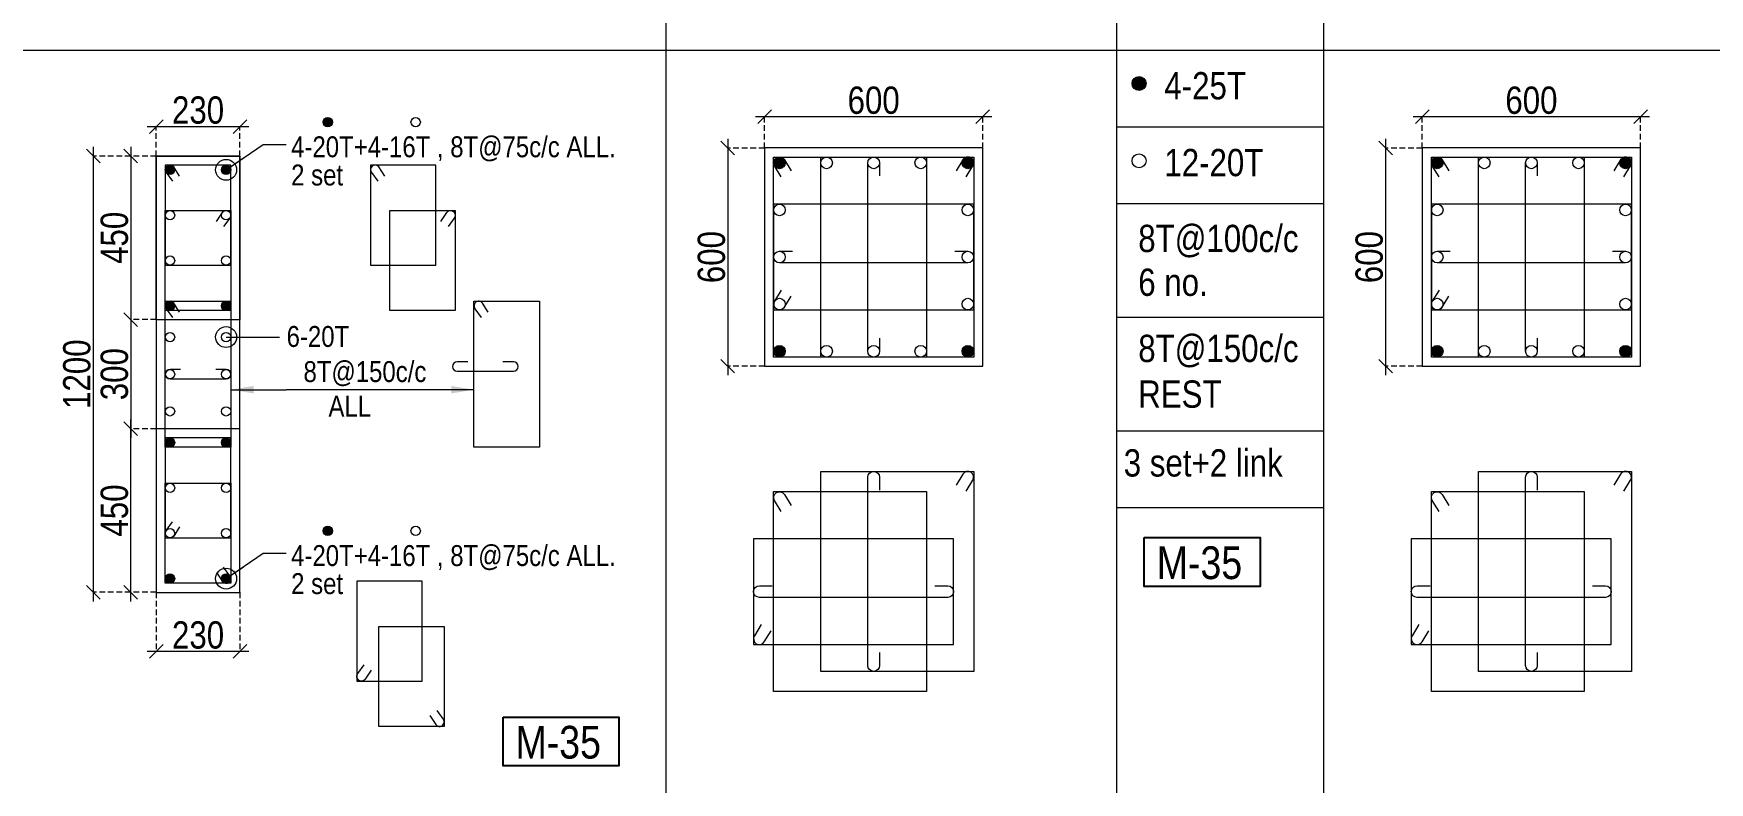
# Model space of a CAD drawing. Header units: millimetres. Extents: x 1112055 to 3390982, y -148532 to 766891.
# Drawn here: x 2180529 to 2198961, y 280292 to 288532 of the extents above; entities that cross this region are included whole.
import ezdxf
from ezdxf.enums import TextEntityAlignment as Align

# ---------------------------------------------------------------- set-up
doc = ezdxf.new("R2010")
doc.units = ezdxf.units.MM
doc.header["$PDMODE"] = 35
doc.header["$PDSIZE"] = -25
doc.linetypes.add('DASHED2', pattern=[0.375, 0.25, -0.125])
doc.linetypes.add('Hidden', pattern=[9.525, 6.35, -3.175])
for name, color, linetype, lineweight in [('B COL', 1, 'Continuous', 30), ('B COL. SIZE DIM', 220, 'Continuous', 25), ('B COLSCH', 204, 'Continuous', 20), ('B COLUMN', 1, 'Hidden', 9), ('B STEEL', 34, 'Continuous', 15), ('B-ST TEXT', 7, 'Continuous', 9)]:
    doc.layers.add(name, color=color, linetype=linetype, lineweight=lineweight)
doc.layers.add('B TEXT', color=7, linetype='Continuous')
doc.styles.add('dim inside', font='romans.shx', dxfattribs={"width": 0.8, "height": 125})
doc.styles.add('SWINC', font='swissc.ttf')
doc.styles.add('TAHOMA', font='tahoma.ttf')
doc.dimstyles.new('dim inside', dxfattribs={"dimtxt": 125, "dimasz": 100, "dimexe": 0, "dimexo": 0, "dimgap": 10, "dimtad": 0, "dimdec": 0, "dimzin": 0, "dimdsep": 46, "dimtxsty": 'dim inside', "dimblk": 'SMALL', "dimcen": 0.09, "dimadec": 0, "dimazin": 0, "dimtfac": 1, "dimtdec": 0, "dimtofl": 0, "dimtmove": 0, "dimatfit": 3, "dimfxl": 1, "dimtolj": 1, "dimtzin": 0, "dimarcsym": 2})
doc.dimstyles.new('PARESH', dxfattribs={"dimscale": 0, "dimtxt": 300, "dimasz": 150, "dimexe": 150, "dimexo": 150, "dimgap": 25, "dimtad": 1, "dimdec": 0, "dimzin": 0, "dimdsep": 46, "dimtxsty": 'TAHOMA', "dimblk": 'ARCHTICK', "dimcen": 100, "dimdle": 150, "dimclrd": 251, "dimclre": 251, "dimclrt": 6, "dimadec": 0, "dimazin": 0, "dimtfac": 1, "dimtdec": 0, "dimtix": 1, "dimtofl": 0, "dimtmove": 0, "dimatfit": 2, "dimfxl": 0.18, "dimtolj": 1, "dimtzin": 0, "dimlwd": 9, "dimlwe": 9, "dimarcsym": 0})

# ---------------------------------------------------------------- blocks, each defined once
blk = doc.blocks.new('_Oblique')
at = {"color": 0, "linetype": 'ByBlock', "lineweight": -2}
blk.add_line((-0.5, -0.5), (0.5, 0.5), dxfattribs=at)
blk = doc.blocks.new('*D578')
at = {"layer": 'B COL. SIZE DIM', "color": 250, "lineweight": 9, "ltscale": 250, "transparency": 16777216}
blk.add_line((2195703, 287617), (2198303, 287617), dxfattribs=at)
at = {"layer": 'B COL. SIZE DIM', "color": 250, "linetype": 'DASHED2', "lineweight": 9, "ltscale": 250, "transparency": 16777216}
for p, q in [((2195803, 287272), (2195803, 287617)), ((2198203, 287272), (2198203, 287617))]:
    blk.add_line(p, q, dxfattribs=at)
at = {"layer": 'Defpoints', "color": 0, "ltscale": 250, "transparency": 16777216}
for p in [(2198203, 287617), (2195803, 287272), (2198203, 287272)]:
    blk.add_point(p, dxfattribs=at)
at = {"layer": 'B COL. SIZE DIM', "color": 250, "lineweight": 9, "ltscale": 250, "transparency": 16777216, "xscale": 150, "yscale": 150, "zscale": 150, "rotation": 180}
blk.add_blockref('_Oblique', (2195803, 287617), dxfattribs=at)
at = {"layer": 'B COL. SIZE DIM', "color": 250, "lineweight": 9, "ltscale": 250, "transparency": 16777216, "xscale": 150, "yscale": 150, "zscale": 150}
blk.add_blockref('_Oblique', (2198203, 287617), dxfattribs=at)
at = {"layer": 'B COL. SIZE DIM', "color": 6, "ltscale": 250, "transparency": 16777216, "insert": (2197003, 287796), "char_height": 300, "attachment_point": 5, "style": 'SWINC'}
blk.add_mtext('\\A1;600', dxfattribs=at)
blk = doc.blocks.new('*D579')
at = {"layer": 'B COL. SIZE DIM', "color": 250, "lineweight": 9, "ltscale": 250, "transparency": 16777216}
blk.add_line((2195399, 287372), (2195399, 284772), dxfattribs=at)
at = {"layer": 'B COL. SIZE DIM', "color": 250, "linetype": 'DASHED2', "lineweight": 9, "ltscale": 250, "transparency": 16777216}
for p, q in [((2195803, 287272), (2195399, 287272)), ((2195803, 284872), (2195399, 284872))]:
    blk.add_line(p, q, dxfattribs=at)
at = {"layer": 'Defpoints', "color": 0, "ltscale": 250, "transparency": 16777216}
for p in [(2195803, 287272), (2195399, 284872), (2195803, 284872)]:
    blk.add_point(p, dxfattribs=at)
at = {"layer": 'B COL. SIZE DIM', "color": 250, "lineweight": 9, "ltscale": 250, "transparency": 16777216, "xscale": 150, "yscale": 150, "zscale": 150}
for p, rotation in [((2195399, 287272), 90), ((2195399, 284872), 270)]:
    blk.add_blockref('_Oblique', p, dxfattribs=dict(at, rotation=rotation))
at = {"layer": 'B COL. SIZE DIM', "color": 6, "ltscale": 250, "transparency": 16777216, "insert": (2195220, 286072), "char_height": 300, "attachment_point": 5, "rotation": 90, "style": 'SWINC'}
blk.add_mtext('\\A1;600', dxfattribs=at)
blk = doc.blocks.new('*D626')
at = {"layer": 'B COL. SIZE DIM', "color": 250, "lineweight": 9, "ltscale": 250, "transparency": 16777216}
blk.add_line((2181779, 287508), (2182899, 287508), dxfattribs=at)
at = {"layer": 'B COL. SIZE DIM', "color": 250, "linetype": 'DASHED2', "lineweight": 9, "ltscale": 250, "transparency": 16777216}
for p, q in [((2181879, 287184), (2181879, 287508)), ((2182799, 287184), (2182799, 287508))]:
    blk.add_line(p, q, dxfattribs=at)
at = {"layer": 'Defpoints', "color": 0, "ltscale": 250, "transparency": 16777216}
for p in [(2182799, 287508), (2181879, 287184), (2182799, 287184)]:
    blk.add_point(p, dxfattribs=at)
at = {"layer": 'B COL. SIZE DIM', "color": 250, "lineweight": 9, "ltscale": 250, "transparency": 16777216, "xscale": 150, "yscale": 150, "zscale": 150, "rotation": 180}
blk.add_blockref('_Oblique', (2181879, 287508), dxfattribs=at)
at = {"layer": 'B COL. SIZE DIM', "color": 250, "lineweight": 9, "ltscale": 250, "transparency": 16777216, "xscale": 150, "yscale": 150, "zscale": 150}
blk.add_blockref('_Oblique', (2182799, 287508), dxfattribs=at)
at = {"layer": 'B COL. SIZE DIM', "color": 6, "ltscale": 250, "transparency": 16777216, "insert": (2182339, 287688), "char_height": 300, "attachment_point": 5, "style": 'SWINC'}
blk.add_mtext('\\A1;230', dxfattribs=at)
blk = doc.blocks.new('*D627')
at = {"layer": 'B COL. SIZE DIM', "color": 250, "lineweight": 9, "ltscale": 250, "transparency": 16777216}
blk.add_line((2181598, 285484), (2181598, 284084), dxfattribs=at)
at = {"layer": 'B COL. SIZE DIM', "color": 250, "linetype": 'DASHED2', "lineweight": 9, "ltscale": 250, "transparency": 16777216}
for p, q in [((2181879, 285384), (2181598, 285384)), ((2181879, 284184), (2181598, 284184))]:
    blk.add_line(p, q, dxfattribs=at)
at = {"layer": 'Defpoints', "color": 0, "ltscale": 250, "transparency": 16777216}
for p in [(2181879, 285384), (2181598, 284184), (2181879, 284184)]:
    blk.add_point(p, dxfattribs=at)
at = {"layer": 'B COL. SIZE DIM', "color": 250, "lineweight": 9, "ltscale": 250, "transparency": 16777216, "xscale": 150, "yscale": 150, "zscale": 150}
for p, rotation in [((2181598, 285384), 90), ((2181598, 284184), 270)]:
    blk.add_blockref('_Oblique', p, dxfattribs=dict(at, rotation=rotation))
at = {"layer": 'B COL. SIZE DIM', "color": 6, "ltscale": 250, "transparency": 16777216, "insert": (2181420, 284784), "char_height": 300, "attachment_point": 5, "rotation": 90, "style": 'SWINC'}
blk.add_mtext('\\A1;300', dxfattribs=at)
blk = doc.blocks.new('*D628')
at = {"layer": 'B COL. SIZE DIM', "color": 250, "lineweight": 9, "ltscale": 250, "transparency": 16777216}
blk.add_line((2181598, 287284), (2181598, 285284), dxfattribs=at)
at = {"layer": 'B COL. SIZE DIM', "color": 250, "linetype": 'DASHED2', "lineweight": 9, "ltscale": 250, "transparency": 16777216}
for p, q in [((2181879, 287184), (2181598, 287184)), ((2181879, 285384), (2181598, 285384))]:
    blk.add_line(p, q, dxfattribs=at)
at = {"layer": 'Defpoints', "color": 0, "ltscale": 250, "transparency": 16777216}
for p in [(2181879, 287184), (2181598, 285384), (2181879, 285384)]:
    blk.add_point(p, dxfattribs=at)
at = {"layer": 'B COL. SIZE DIM', "color": 250, "lineweight": 9, "ltscale": 250, "transparency": 16777216, "xscale": 150, "yscale": 150, "zscale": 150}
for p, rotation in [((2181598, 287184), 90), ((2181598, 285384), 270)]:
    blk.add_blockref('_Oblique', p, dxfattribs=dict(at, rotation=rotation))
at = {"layer": 'B COL. SIZE DIM', "color": 6, "ltscale": 250, "transparency": 16777216, "insert": (2181420, 286284), "char_height": 300, "attachment_point": 5, "rotation": 90, "style": 'SWINC'}
blk.add_mtext('\\A1;450', dxfattribs=at)
blk = doc.blocks.new('*D629')
at = {"layer": 'B COL. SIZE DIM', "color": 250, "lineweight": 9, "ltscale": 250, "transparency": 16777216}
blk.add_line((2181598, 282284), (2181598, 284284), dxfattribs=at)
at = {"layer": 'B COL. SIZE DIM', "color": 250, "linetype": 'DASHED2', "lineweight": 9, "ltscale": 250, "transparency": 16777216}
for p, q in [((2181879, 284184), (2181598, 284184)), ((2181879, 282384), (2181598, 282384))]:
    blk.add_line(p, q, dxfattribs=at)
at = {"layer": 'Defpoints', "color": 0, "ltscale": 250, "transparency": 16777216}
for p in [(2181598, 284184), (2181879, 284184), (2181879, 282384)]:
    blk.add_point(p, dxfattribs=at)
at = {"layer": 'B COL. SIZE DIM', "color": 250, "lineweight": 9, "ltscale": 250, "transparency": 16777216, "xscale": 150, "yscale": 150, "zscale": 150}
for p, rotation in [((2181598, 284184), 90), ((2181598, 282384), 270)]:
    blk.add_blockref('_Oblique', p, dxfattribs=dict(at, rotation=rotation))
at = {"layer": 'B COL. SIZE DIM', "color": 6, "ltscale": 250, "transparency": 16777216, "insert": (2181420, 283284), "char_height": 300, "attachment_point": 5, "rotation": 90, "style": 'SWINC'}
blk.add_mtext('\\A1;450', dxfattribs=at)
blk = doc.blocks.new('*D630')
at = {"layer": 'B COL. SIZE DIM', "color": 250, "lineweight": 9, "ltscale": 250, "transparency": 16777216}
blk.add_line((2181186, 287284), (2181186, 282284), dxfattribs=at)
at = {"layer": 'B COL. SIZE DIM', "color": 250, "linetype": 'DASHED2', "lineweight": 9, "ltscale": 250, "transparency": 16777216}
for p, q in [((2181879, 287184), (2181186, 287184)), ((2181879, 282384), (2181186, 282384))]:
    blk.add_line(p, q, dxfattribs=at)
at = {"layer": 'Defpoints', "color": 0, "ltscale": 250, "transparency": 16777216}
for p in [(2181879, 287184), (2181186, 282384), (2181879, 282384)]:
    blk.add_point(p, dxfattribs=at)
at = {"layer": 'B COL. SIZE DIM', "color": 250, "lineweight": 9, "ltscale": 250, "transparency": 16777216, "xscale": 150, "yscale": 150, "zscale": 150}
for p, rotation in [((2181186, 287184), 90), ((2181186, 282384), 270)]:
    blk.add_blockref('_Oblique', p, dxfattribs=dict(at, rotation=rotation))
at = {"layer": 'B COL. SIZE DIM', "color": 6, "ltscale": 250, "transparency": 16777216, "insert": (2181007, 284784), "char_height": 300, "attachment_point": 5, "rotation": 90, "style": 'SWINC'}
blk.add_mtext('\\A1;1200', dxfattribs=at)
blk = doc.blocks.new('*D631')
at = {"layer": 'B COL. SIZE DIM', "color": 250, "linetype": 'DASHED2', "lineweight": 9, "ltscale": 250, "transparency": 16777216}
for p, q in [((2181879, 282384), (2181879, 281734)), ((2182799, 282384), (2182799, 281734))]:
    blk.add_line(p, q, dxfattribs=at)
at = {"layer": 'B COL. SIZE DIM', "color": 250, "lineweight": 9, "ltscale": 250, "transparency": 16777216}
blk.add_line((2182899, 281734), (2181779, 281734), dxfattribs=at)
at = {"layer": 'Defpoints', "color": 0, "ltscale": 250, "transparency": 16777216}
for p in [(2181879, 282384), (2182799, 282384), (2181879, 281734)]:
    blk.add_point(p, dxfattribs=at)
at = {"layer": 'B COL. SIZE DIM', "color": 250, "lineweight": 9, "ltscale": 250, "transparency": 16777216, "xscale": 150, "yscale": 150, "zscale": 150, "rotation": 180}
blk.add_blockref('_Oblique', (2181879, 281734), dxfattribs=at)
at = {"layer": 'B COL. SIZE DIM', "color": 250, "lineweight": 9, "ltscale": 250, "transparency": 16777216, "xscale": 150, "yscale": 150, "zscale": 150}
blk.add_blockref('_Oblique', (2182799, 281734), dxfattribs=at)
at = {"layer": 'B COL. SIZE DIM', "color": 6, "ltscale": 250, "transparency": 16777216, "insert": (2182339, 281913), "char_height": 300, "attachment_point": 5, "style": 'SWINC'}
blk.add_mtext('\\A1;230', dxfattribs=at)
blk = doc.blocks.new('_ArchTick')
at = {"color": 0, "linetype": 'ByBlock', "const_width": 0.15}
blk.add_lwpolyline([(-0.5, -0.5), (0.5, 0.5)], dxfattribs=at)
blk = doc.blocks.new('*D1024')
at = {"layer": 'B COL. SIZE DIM', "color": 250, "lineweight": 9, "ltscale": 250, "transparency": 16777216}
blk.add_line((2188469, 287617), (2191069, 287617), dxfattribs=at)
at = {"layer": 'B COL. SIZE DIM', "color": 250, "linetype": 'DASHED2', "lineweight": 9, "ltscale": 250, "transparency": 16777216}
for p, q in [((2188569, 287272), (2188569, 287617)), ((2190969, 287272), (2190969, 287617))]:
    blk.add_line(p, q, dxfattribs=at)
at = {"layer": 'Defpoints', "color": 0, "ltscale": 250, "transparency": 16777216}
for p in [(2190969, 287617), (2188569, 287272), (2190969, 287272)]:
    blk.add_point(p, dxfattribs=at)
at = {"layer": 'B COL. SIZE DIM', "color": 250, "lineweight": 9, "ltscale": 250, "transparency": 16777216, "xscale": 150, "yscale": 150, "zscale": 150, "rotation": 180}
blk.add_blockref('_Oblique', (2188569, 287617), dxfattribs=at)
at = {"layer": 'B COL. SIZE DIM', "color": 250, "lineweight": 9, "ltscale": 250, "transparency": 16777216, "xscale": 150, "yscale": 150, "zscale": 150}
blk.add_blockref('_Oblique', (2190969, 287617), dxfattribs=at)
at = {"layer": 'B COL. SIZE DIM', "color": 6, "ltscale": 250, "transparency": 16777216, "insert": (2189769, 287796), "char_height": 300, "attachment_point": 5, "style": 'SWINC'}
blk.add_mtext('\\A1;600', dxfattribs=at)
blk = doc.blocks.new('*D1025')
at = {"layer": 'B COL. SIZE DIM', "color": 250, "lineweight": 9, "ltscale": 250, "transparency": 16777216}
blk.add_line((2188165, 287372), (2188165, 284772), dxfattribs=at)
at = {"layer": 'B COL. SIZE DIM', "color": 250, "linetype": 'DASHED2', "lineweight": 9, "ltscale": 250, "transparency": 16777216}
for p, q in [((2188569, 287272), (2188165, 287272)), ((2188569, 284872), (2188165, 284872))]:
    blk.add_line(p, q, dxfattribs=at)
at = {"layer": 'Defpoints', "color": 0, "ltscale": 250, "transparency": 16777216}
for p in [(2188569, 287272), (2188165, 284872), (2188569, 284872)]:
    blk.add_point(p, dxfattribs=at)
at = {"layer": 'B COL. SIZE DIM', "color": 250, "lineweight": 9, "ltscale": 250, "transparency": 16777216, "xscale": 150, "yscale": 150, "zscale": 150}
for p, rotation in [((2188165, 287272), 90), ((2188165, 284872), 270)]:
    blk.add_blockref('_Oblique', p, dxfattribs=dict(at, rotation=rotation))
at = {"layer": 'B COL. SIZE DIM', "color": 6, "ltscale": 250, "transparency": 16777216, "insert": (2187986, 286072), "char_height": 300, "attachment_point": 5, "rotation": 90, "style": 'SWINC'}
blk.add_mtext('\\A1;600', dxfattribs=at)

msp = doc.modelspace()

# ---------------------------------------------------------------- hatches: boundary and pattern name
at = {"layer": 'B STEEL', "lineweight": 9, "ltscale": 0.5}
h = msp.add_hatch(color=34, dxfattribs=at)
edge = h.paths.add_edge_path()
edge.add_arc((2192687.6, 287981.7), 76.8, 0, 360)
at = {"layer": 'B STEEL', "lineweight": 13}
h = msp.add_hatch(color=256, dxfattribs=at)
h.dxf.hatch_style = 1
edge = h.paths.add_edge_path()
edge.add_arc((2183765.4, 287556.5), 51.4, 0, 360)
at = {"layer": 'B STEEL', "lineweight": 9, "ltscale": 0.5}
h = msp.add_hatch(color=34, dxfattribs=at)
edge = h.paths.add_edge_path()
edge.add_arc((2188733.2, 287108.5), 64, 0, 360)
h = msp.add_hatch(color=34, dxfattribs=at)
edge = h.paths.add_edge_path()
edge.add_arc((2190805.2, 287108.5), 64, 180, 540, ccw=False)
h = msp.add_hatch(color=34, dxfattribs=at)
edge = h.paths.add_edge_path()
edge.add_arc((2195966.8, 287108.5), 64, 0, 360)
h = msp.add_hatch(color=34, dxfattribs=at)
edge = h.paths.add_edge_path()
edge.add_arc((2198038.7, 287108.5), 64, 180, 540, ccw=False)
at = {"layer": 'B STEEL', "lineweight": 13}
h = msp.add_hatch(color=256, dxfattribs=at)
h.dxf.hatch_style = 1
edge = h.paths.add_edge_path()
edge.add_arc((2182030.4, 287032.1), 51.4, 0, 360)
h = msp.add_hatch(color=256, dxfattribs=at)
h.dxf.hatch_style = 1
edge = h.paths.add_edge_path()
edge.add_arc((2182647.6, 287032.1), 51.4, 0, 360)
h = msp.add_hatch(color=256, dxfattribs=at)
h.dxf.hatch_style = 1
edge = h.paths.add_edge_path()
edge.add_arc((2182030.4, 285534.9), 51.4, 0, 360)
h = msp.add_hatch(color=256, dxfattribs=at)
h.dxf.hatch_style = 1
edge = h.paths.add_edge_path()
edge.add_arc((2182647.6, 285534.9), 51.4, 0, 360)
at = {"layer": 'B STEEL', "lineweight": 9, "ltscale": 0.5}
h = msp.add_hatch(color=34, dxfattribs=at)
edge = h.paths.add_edge_path()
edge.add_arc((2188733.2, 285036.5), 64, 0, 360, ccw=False)
h = msp.add_hatch(color=34, dxfattribs=at)
edge = h.paths.add_edge_path()
edge.add_arc((2190805.2, 285036.5), 64, -180, 180)
h = msp.add_hatch(color=34, dxfattribs=at)
edge = h.paths.add_edge_path()
edge.add_arc((2195966.8, 285036.5), 64, 0, 360, ccw=False)
h = msp.add_hatch(color=34, dxfattribs=at)
edge = h.paths.add_edge_path()
edge.add_arc((2198038.7, 285036.5), 64, -180, 180)
at = {"layer": 'B STEEL', "lineweight": 13}
h = msp.add_hatch(color=256, dxfattribs=at)
h.dxf.hatch_style = 1
edge = h.paths.add_edge_path()
edge.add_arc((2182030.4, 284032.1), 51.4, 0, 360)
h = msp.add_hatch(color=256, dxfattribs=at)
h.dxf.hatch_style = 1
edge = h.paths.add_edge_path()
edge.add_arc((2182647.6, 284032.1), 51.4, 0, 360)
h = msp.add_hatch(color=256, dxfattribs=at)
h.dxf.hatch_style = 1
edge = h.paths.add_edge_path()
edge.add_arc((2183765.4, 283059.4), 51.4, 0, 360)
h = msp.add_hatch(color=256, dxfattribs=at)
h.dxf.hatch_style = 1
edge = h.paths.add_edge_path()
edge.add_arc((2182030.4, 282534.9), 51.4, 0, 360)
h = msp.add_hatch(color=256, dxfattribs=at)
h.dxf.hatch_style = 1
edge = h.paths.add_edge_path()
edge.add_arc((2182647.6, 282534.9), 51.4, 0, 360)

# ---------------------------------------------------------------- linework, layer by layer
at = {"layer": 'B COL', "lineweight": 13}
for points in [[(2181879, 282383.5), (2182799, 282383.5), (2182799, 287183.5), (2181879, 287183.5)], [(2181879, 287183.5), (2182799, 287183.5), (2182799, 285383.5), (2181879, 285383.5)], [(2181879, 282383.5), (2182799, 282383.5), (2182799, 284183.5), (2181879, 284183.5)]]:
    msp.add_lwpolyline(points, close=True, dxfattribs=at)
at = {"layer": 'B COLSCH', "color": 250, "lineweight": 0}
for p, q in [((2187482.1, 296589.8), (2187482.1, 239898.1)), ((2192441.3, 296589.8), (2192441.3, 247150.7)), ((2194715.7, 296589.8), (2194715.7, 239898.1)), ((2088785.4, 288350), (2230883.4, 288350)), ((2192441.3, 287505), (2194715.7, 287505)), ((2192441.3, 286660), (2194715.7, 286660)), ((2192441.3, 285410.2), (2194715.7, 285410.2)), ((2192441.3, 284160.4), (2194715.7, 284160.4)), ((2192441.3, 283315.4), (2194715.7, 283315.4))]:
    msp.add_line(p, q, dxfattribs=at)
at = {"layer": 'B COLUMN', "color": 1, "linetype": 'ByBlock', "lineweight": 20}
for points in [[(2188569.2, 284872.5), (2190969.2, 284872.5), (2190969.2, 287272.5), (2188569.2, 287272.5)], [(2195802.7, 284872.5), (2198202.7, 284872.5), (2198202.7, 287272.5), (2195802.7, 287272.5)]]:
    msp.add_lwpolyline(points, close=True, dxfattribs=at)
at = {"layer": 'B STEEL', "color": 34, "lineweight": 9, "ltscale": 0.5}
for points in [[(2188753.5, 286953.4), (2188678.7, 287074.9, -1), (2188787.7, 287142), (2188862.5, 287020.6)], [(2189833.2, 285179.2), (2189833.2, 285036.5, -1), (2189705.2, 285036.5), (2189705.2, 287108.5, -1), (2189833.2, 287108.5), (2189833.2, 286965.8)], [(2190784.9, 286953.4), (2190859.7, 287074.9, 1), (2190750.6, 287142), (2190675.9, 287020.6)], [(2195987, 286953.4), (2195912.2, 287074.9, -1), (2196021.3, 287142), (2196096, 287020.6)], [(2197066.8, 285179.2), (2197066.8, 285036.5, -1), (2196938.7, 285036.5), (2196938.7, 287108.5, -1), (2197066.8, 287108.5), (2197066.8, 286965.8)], [(2198018.5, 286953.4), (2198093.2, 287074.9, 1), (2197984.2, 287142), (2197909.4, 287020.6)], [(2190662.5, 286136.5), (2190805.2, 286136.5, -1), (2190805.2, 286008.5), (2188733.2, 286008.5, -1), (2188733.2, 286136.5), (2188875.9, 286136.5)], [(2197896.1, 286136.5), (2198038.7, 286136.5, -1), (2198038.7, 286008.5), (2195966.8, 286008.5, -1), (2195966.8, 286136.5), (2196109.4, 286136.5)], [(2188753.5, 285709.5), (2188678.7, 285588.1, 1), (2188787.7, 285521), (2188862.5, 285642.4)], [(2195987, 285709.5), (2195912.2, 285588.1, 1), (2196021.3, 285521), (2196096, 285642.4)], [(2189833.2, 281721.4), (2189833.2, 281578.7, -1), (2189705.2, 281578.7), (2189705.2, 283650.7, -1), (2189833.2, 283650.7), (2189833.2, 283508.1)], [(2190784.9, 283495.7), (2190859.7, 283617.1, 1), (2190750.6, 283684.3), (2190675.9, 283562.8)], [(2197066.8, 281721.4), (2197066.8, 281578.7, -1), (2196938.7, 281578.7), (2196938.7, 283650.7, -1), (2197066.8, 283650.7), (2197066.8, 283508.1)], [(2198018.5, 283495.7), (2198093.2, 283617.1, 1), (2197984.2, 283684.3), (2197909.4, 283562.8)], [(2188753.5, 283272.6), (2188678.7, 283394.1, -1), (2188787.7, 283461.2), (2188862.5, 283339.7)], [(2195987, 283272.6), (2195912.2, 283394.1, -1), (2196021.3, 283461.2), (2196096, 283339.7)], [(2190441.2, 282455.7), (2190583.9, 282455.7, -1), (2190583.9, 282327.6), (2188511.9, 282327.6, -1), (2188511.9, 282455.7), (2188654.6, 282455.7)], [(2197674.8, 282455.7), (2197817.4, 282455.7, -1), (2197817.4, 282327.6), (2195745.5, 282327.6, -1), (2195745.5, 282455.7), (2195888.1, 282455.7)], [(2188532.2, 282028.7), (2188457.4, 281907.2, 1), (2188566.4, 281840.1), (2188641.2, 281961.6)], [(2195765.7, 282028.7), (2195690.9, 281907.2, 1), (2195800, 281840.1), (2195874.8, 281961.6)]]:
    msp.add_lwpolyline(points, format="xyb", dxfattribs=at)
for points in [[(2190351.2, 287172.5), (2190351.2, 284972.5), (2188669.2, 284972.5), (2188669.2, 287172.5)], [(2190869.2, 287172.5), (2190869.2, 284972.5), (2189187.2, 284972.5), (2189187.2, 287172.5)], [(2197584.7, 287172.5), (2197584.7, 284972.5), (2195902.7, 284972.5), (2195902.7, 287172.5)], [(2198102.7, 287172.5), (2198102.7, 284972.5), (2196420.7, 284972.5), (2196420.7, 287172.5)], [(2188669.2, 285490.5), (2190869.2, 285490.5), (2190869.2, 286654.5), (2188669.2, 286654.5)], [(2195902.7, 285490.5), (2198102.7, 285490.5), (2198102.7, 286654.5), (2195902.7, 286654.5)], [(2190869.2, 283714.7), (2190869.2, 281514.7), (2189187.2, 281514.7), (2189187.2, 283714.7)], [(2198102.7, 283714.7), (2198102.7, 281514.7), (2196420.7, 281514.7), (2196420.7, 283714.7)], [(2190351.2, 283491.6), (2190351.2, 281291.6), (2188669.2, 281291.6), (2188669.2, 283491.6)], [(2197584.7, 283491.6), (2197584.7, 281291.6), (2195902.7, 281291.6), (2195902.7, 283491.6)], [(2188447.9, 281809.6), (2190647.9, 281809.6), (2190647.9, 282973.7), (2188447.9, 282973.7)], [(2195681.5, 281809.6), (2197881.5, 281809.6), (2197881.5, 282973.7), (2195681.5, 282973.7)]]:
    msp.add_lwpolyline(points, close=True, dxfattribs=at)
at = {"layer": 'B STEEL', "lineweight": 13}
for points in [[(2181979, 285982.6), (2182699, 285982.6), (2182699, 287083.5), (2181979, 287083.5)], [(2184235.3, 285982.6), (2184955.3, 285982.6), (2184955.3, 287083.5), (2184235.3, 287083.5)], [(2181979, 286584.5), (2182699, 286584.5), (2182699, 285483.5), (2181979, 285483.5)], [(2184447.6, 286584.5), (2185167.6, 286584.5), (2185167.6, 285483.5), (2184447.6, 285483.5)], [(2181979, 282982.6), (2182699, 282982.6), (2182699, 284083.5), (2181979, 284083.5)], [(2181979, 283584.5), (2182699, 283584.5), (2182699, 282483.5), (2181979, 282483.5)], [(2184084.5, 281407.2), (2184804.5, 281407.2), (2184804.5, 282508.2), (2184084.5, 282508.2)], [(2184326.6, 282009.1), (2185046.6, 282009.1), (2185046.6, 280908.2), (2184326.6, 280908.2)]]:
    msp.add_lwpolyline(points, close=True, dxfattribs=at)
for points in [[(2182136, 286963.3), (2182071.3, 287063.3, 1), (2181989.6, 287000.9), (2182058.6, 286906)], [(2184392.3, 286963.3), (2184327.6, 287063.3, 1), (2184245.9, 287000.9), (2184314.9, 286906)], [(2182542, 286464.3), (2182606.7, 286564.3, -1), (2182688.4, 286501.8), (2182619.4, 286407)], [(2185010.6, 286464.3), (2185075.3, 286564.3, -1), (2185157, 286501.8), (2185088, 286407)], [(2182136, 283102.8), (2182071.3, 283002.8, -1), (2181989.6, 283065.2), (2182058.6, 283160.1)], [(2182542, 282603.7), (2182606.7, 282503.7, 1), (2182688.4, 282566.2), (2182619.4, 282661)], [(2184241.5, 281527.4), (2184176.8, 281427.4, -1), (2184095.1, 281489.8), (2184164.1, 281584.7)], [(2184889.6, 281028.3), (2184954.4, 280928.4, 1), (2185036.1, 280990.8), (2184967, 281085.7)]]:
    msp.add_lwpolyline(points, format="xyb", dxfattribs=at)
at = {"layer": 'B STEEL', "color": 3, "lineweight": 13}
for points in [[(2182699, 283980.7), (2181979, 283980.7), (2181979, 285586.4), (2182699, 285586.4)], [(2186093.7, 283980.7), (2185373.7, 283980.7), (2185373.7, 285586.4), (2186093.7, 285586.4)]]:
    msp.add_lwpolyline(points, close=True, dxfattribs=at)
for points in [[(2182136, 285466.2), (2182071.3, 285566.2, 1), (2181989.6, 285503.7), (2182058.6, 285408.8)], [(2185530.8, 285466.2), (2185466, 285566.2, 1), (2185384.3, 285503.7), (2185453.3, 285408.8)], [(2182145, 284834.3), (2182030.4, 284834.3, 1), (2182030.4, 284731.5), (2182647.6, 284731.5, 1), (2182647.6, 284834.3), (2182533, 284834.3)], [(2185304.4, 284919.3), (2185189.9, 284919.3, 1), (2185189.9, 284816.5), (2185807, 284816.5, 1), (2185807, 284919.3), (2185692.5, 284919.3)]]:
    msp.add_lwpolyline(points, format="xyb", dxfattribs=at)
at = {"layer": 'B STEEL', "color": 34, "lineweight": 9, "ltscale": 0.5}
for centre, radius in [((2192687.6, 287981.7), 76.8), ((2188733.2, 287108.5), 64), ((2189251.2, 287108.5), 64), ((2189769.2, 287108.5), 64), ((2190287.2, 287108.5), 64), ((2190805.2, 287108.5), 64), ((2192687.6, 287131.4), 76.8), ((2195966.8, 287108.5), 64), ((2196484.7, 287108.5), 64), ((2197002.7, 287108.5), 64), ((2197520.7, 287108.5), 64), ((2198038.7, 287108.5), 64), ((2188733.2, 286590.5), 64), ((2190805.2, 286590.5), 64), ((2195966.8, 286590.5), 64), ((2198038.7, 286590.5), 64), ((2188733.2, 286072.5), 64), ((2190805.2, 286072.5), 64), ((2195966.8, 286072.5), 64), ((2198038.7, 286072.5), 64), ((2188733.2, 285554.5), 64), ((2190805.2, 285554.5), 64), ((2195966.8, 285554.5), 64), ((2198038.7, 285554.5), 64), ((2188733.2, 285036.5), 64), ((2189251.2, 285036.5), 64), ((2189769.2, 285036.5), 64), ((2190287.2, 285036.5), 64), ((2190805.2, 285036.5), 64), ((2195966.8, 285036.5), 64), ((2196484.7, 285036.5), 64), ((2197002.7, 285036.5), 64), ((2197520.7, 285036.5), 64), ((2198038.7, 285036.5), 64)]:
    msp.add_circle(centre, radius, dxfattribs=at)
at = {"layer": 'B STEEL', "lineweight": 13}
for centre in [(2183765.4, 287556.5), (2184732.2, 287556.5), (2182030.4, 287032.1), (2182647.6, 287032.1), (2182030.4, 286533), (2182647.6, 286533), (2182030.4, 286034), (2182647.6, 286034), (2182030.4, 285534.9), (2182647.6, 285534.9), (2182030.4, 285192.1), (2182647.6, 285192.1), (2182030.4, 284782.9), (2182647.6, 284782.9), (2182030.4, 284374.9), (2182647.6, 284374.9), (2182030.4, 284032.1), (2182647.6, 284032.1), (2182030.4, 283533), (2182647.6, 283533), (2182030.4, 283034), (2182647.6, 283034), (2183765.4, 283059.4), (2184732.2, 283059.4), (2182030.4, 282534.9), (2182647.6, 282534.9)]:
    msp.add_circle(centre, 51.4, dxfattribs=at)
at = {"layer": 'B TEXT', "color": 1}
for points in [[(2192744.9, 282986.4), (2194019.5, 282986.4), (2194019.5, 282448.4), (2192744.9, 282448.4)], [(2185693, 281011.7), (2186967.6, 281011.7), (2186967.6, 280473.8), (2185693, 280473.8)]]:
    msp.add_lwpolyline(points, close=True, dxfattribs=at)

# ---------------------------------------------------------------- texts
at = {"layer": 'B TEXT', "style": 'SWINC'}
for s, p in [('4-25T', (2192966.1, 287807.1)), ('12-20T', (2192966.1, 286962.1)), ('8T@100c/c', (2192679.1, 286127.3)), ('6 no.', (2192679.1, 285645.5)), ('8T@150c/c', (2192679.1, 284917.4)), ('REST', (2192679.1, 284415)), ('3 set+2 link', (2192519.5, 283657.9))]:
    msp.add_text(s, height=300, dxfattribs=at).set_placement(p)
at = {"layer": 'B TEXT', "lineweight": 15, "style": 'SWINC'}
for s, p in [('4-20T+4-16T , 8T@75c/c ALL.', (2183362.6, 287101.5)), ('2 set', (2183362.6, 286791.3)), ('6-20T', (2183313, 285014.8)), ('8T@150c/c', (2183498.5, 284628.3)), ('ALL', (2183773.1, 284247.6)), ('4-20T+4-16T , 8T@75c/c ALL.', (2183362.6, 282604.3)), ('2 set', (2183362.6, 282296))]:
    msp.add_text(s, height=230, dxfattribs=at).set_placement(p, align=Align.BOTTOM_LEFT)
at = {"layer": 'B TEXT', "color": 1, "style": 'SWINC'}
for p in [(2192882.3, 282421.9), (2185830.4, 280447.2)]:
    msp.add_text('M-35', height=360, dxfattribs=at).set_placement(p, align=Align.BOTTOM_LEFT)

# ---------------------------------------------------------------- dimensions: what is measured, and where the dimension line sits
at = {"layer": 'B COL. SIZE DIM', "color": 250, "ltscale": 250}
for base, p1, p2, picture, middle in [((2190969.2, 287617.4), (2188569.2, 287272.5), (2190969.2, 287272.5), '*D1024', (2189769.2, 287796.4)), ((2198202.7, 287617.4), (2195802.7, 287272.5), (2198202.7, 287272.5), '*D578', (2197002.7, 287796.4)), ((2182799, 287508.4), (2181879, 287183.5), (2182799, 287183.5), '*D626', (2182339, 287687.6)), ((2181879, 281734), (2182799, 282383.5), (2181879, 282383.5), '*D631', (2182339, 281913.2))]:
    dim = msp.add_linear_dim(base=base, p1=p1, p2=p2, dimstyle='dim inside', override={"dimtxt": 300, "dimasz": 150, "dimgap": 25, "dimtad": 3, "dimlfac": 0.25, "dimtxsty": 'SWINC', "dimblk1": 'Oblique', "dimblk2": 'Oblique', "dimsah": 1, "dimdle": 100, "dimclrd": 250, "dimclre": 250, "dimclrt": 6, "dimfxl": 1000, "dimlwd": 9, "dimlwe": 9}, dxfattribs=at)
    dim.commit()
    dim.dimension.update_dxf_attribs({"geometry": picture, "text_midpoint": middle})
for base, p1, p2, angle, picture, middle in [((2188165.3, 284872.5), (2188569.2, 287272.5), (2188569.2, 284872.5), 90, '*D1025', (2187986.3, 286072.5)), ((2195398.8, 284872.5), (2195802.7, 287272.5), (2195802.7, 284872.5), 90, '*D579', (2195219.9, 286072.5)), ((2181186.3, 282383.5), (2181879, 287183.5), (2181879, 282383.5), 90, '*D630', (2181007.1, 284783.5)), ((2181598.5, 285383.5), (2181879, 287183.5), (2181879, 285383.5), 90, '*D628', (2181419.7, 286283.5)), ((2181598.5, 284183.5), (2181879, 285383.5), (2181879, 284183.5), 90, '*D627', (2181419.7, 284783.5)), ((2181598.5, 284183.5), (2181879, 282383.5), (2181879, 284183.5), 270, '*D629', (2181419.7, 283283.5))]:
    dim = msp.add_linear_dim(base=base, p1=p1, p2=p2, angle=angle, dimstyle='dim inside', override={"dimtxt": 300, "dimasz": 150, "dimgap": 25, "dimtad": 3, "dimlfac": 0.25, "dimtxsty": 'SWINC', "dimblk1": 'Oblique', "dimblk2": 'Oblique', "dimsah": 1, "dimdle": 100, "dimclrd": 250, "dimclre": 250, "dimclrt": 6, "dimfxl": 1000, "dimlwd": 9, "dimlwe": 9}, dxfattribs=at)
    dim.commit()
    dim.dimension.update_dxf_attribs({"geometry": picture, "text_midpoint": middle})

# ---------------------------------------------------------------- leaders
at = {"layer": 'B-ST TEXT', "lineweight": 15}
for points, override in [([(2182647.6, 287032.1), (2183054.7, 287311.7), (2183309.2, 287311.7)], {"dimscale": 1, "dimasz": 230, "dimtad": 0, "dimclrd": 0, "dimldrblk": 'Origin', "dimtfill": 2}), ([(2182647.6, 285192.1), (2183236, 285192.1)], {"dimscale": 1, "dimasz": 230, "dimtad": 0, "dimclrd": 0, "dimldrblk": 'Origin', "dimtfill": 2}), ([(2182699, 284613.4), (2183308.2, 284613.4)], {"dimscale": 1, "dimasz": 250, "dimtad": 0, "dimclrd": 0, "dimtfill": 2}), ([(2185373.7, 284613.4), (2183308.2, 284613.4)], {"dimscale": 1, "dimasz": 250, "dimtad": 0, "dimclrd": 0, "dimtfill": 2}), ([(2182647.6, 282534.9), (2183054.7, 282814.5), (2183309.2, 282814.5)], {"dimscale": 1, "dimasz": 230, "dimtad": 0, "dimclrd": 0, "dimldrblk": 'Origin', "dimtfill": 2})]:
    msp.add_leader(points, dimstyle='PARESH', override=override, dxfattribs=at)

doc.saveas('drawing.dxf')
